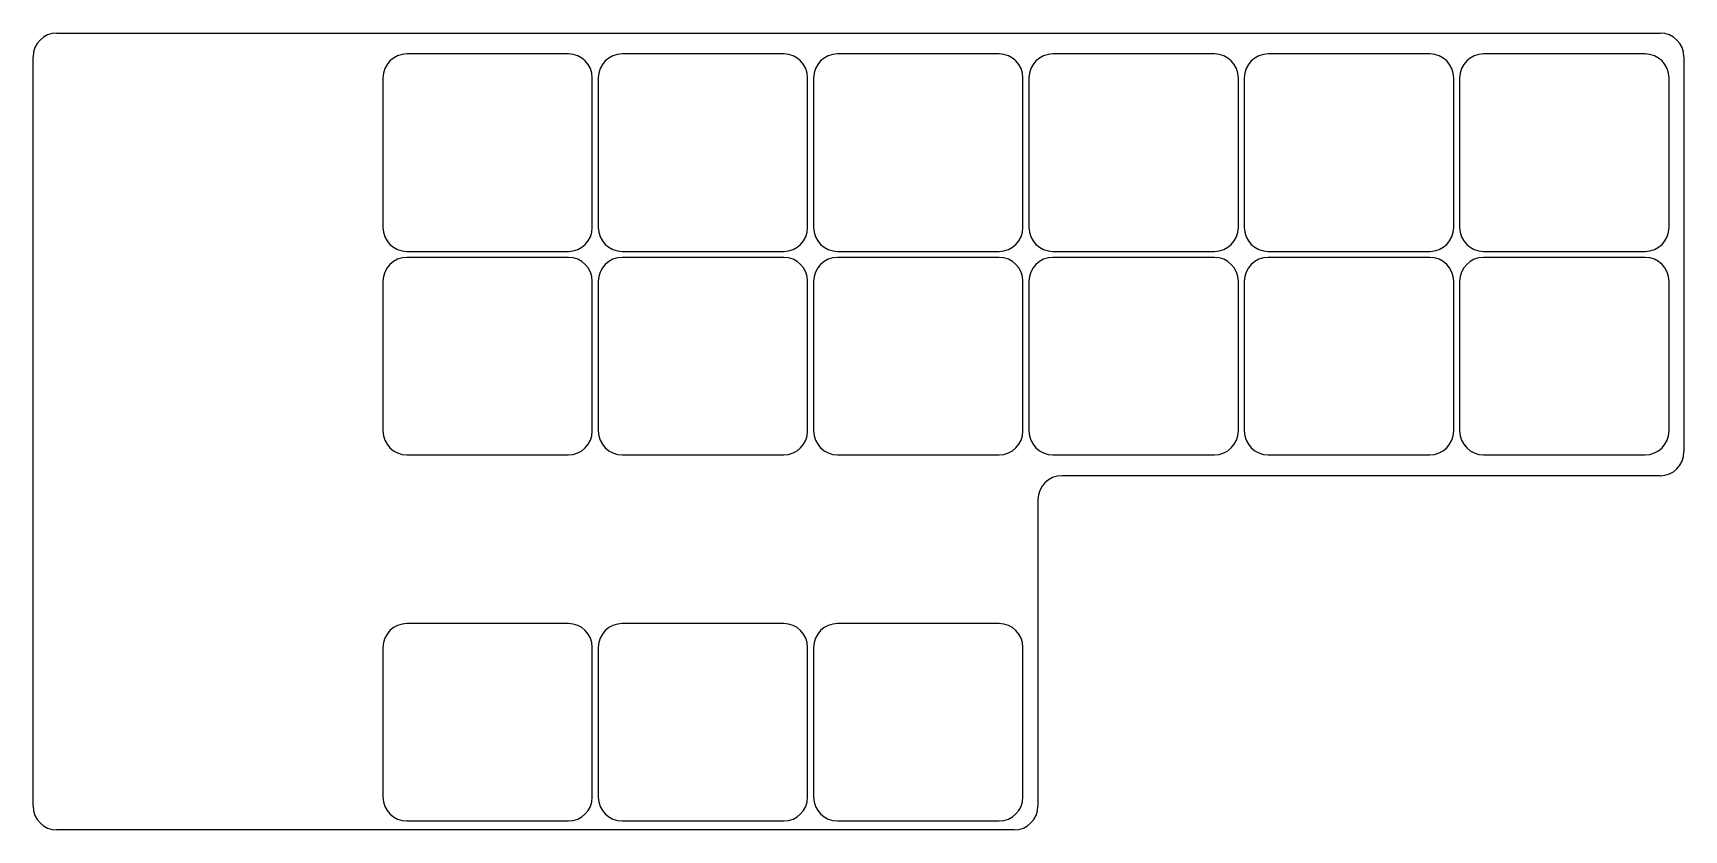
# Model space of a CAD drawing. Header units: millimetres. Extents: x 62 to 200, y -109 to -42.
import ezdxf

# ---------------------------------------------------------------- set-up
doc = ezdxf.new("R2010")
doc.units = ezdxf.units.MM

msp = doc.modelspace()

# ---------------------------------------------------------------- linework, layer by layer
for p, q in [((64, -42.4), (198, -42.4)), ((106.75, -44.15), (93.25, -44.15)), ((124.75, -44.15), (111.25, -44.15)), ((142.75, -44.15), (129.25, -44.15)), ((160.75, -44.15), (147.25, -44.15)), ((178.75, -44.15), (165.25, -44.15)), ((196.75, -44.15), (183.25, -44.15)), ((62, -107), (62, -44.4)), ((200, -44.4), (200, -77.4)), ((91.25, -46.15), (91.25, -58.65)), ((108.75, -58.65), (108.75, -46.15)), ((109.25, -46.15), (109.25, -58.65)), ((126.75, -58.65), (126.75, -46.15)), ((127.25, -46.15), (127.25, -58.65)), ((144.75, -58.65), (144.75, -46.15)), ((145.25, -46.15), (145.25, -58.65)), ((162.75, -58.65), (162.75, -46.15)), ((163.25, -46.15), (163.25, -58.65)), ((180.75, -58.65), (180.75, -46.15)), ((181.25, -46.15), (181.25, -58.65)), ((198.75, -58.65), (198.75, -46.15)), ((93.25, -60.65), (106.75, -60.65)), ((111.25, -60.65), (124.75, -60.65)), ((129.25, -60.65), (142.75, -60.65)), ((147.25, -60.65), (160.75, -60.65)), ((165.25, -60.65), (178.75, -60.65)), ((183.25, -60.65), (196.75, -60.65)), ((106.75, -61.15), (93.25, -61.15)), ((124.75, -61.15), (111.25, -61.15)), ((142.75, -61.15), (129.25, -61.15)), ((160.75, -61.15), (147.25, -61.15)), ((178.75, -61.15), (165.25, -61.15)), ((196.75, -61.15), (183.25, -61.15)), ((91.25, -63.15), (91.25, -75.65)), ((108.75, -75.65), (108.75, -63.15)), ((109.25, -63.15), (109.25, -75.65)), ((126.75, -75.65), (126.75, -63.15)), ((127.25, -63.15), (127.25, -75.65)), ((144.75, -75.65), (144.75, -63.15)), ((145.25, -63.15), (145.25, -75.65)), ((162.75, -75.65), (162.75, -63.15)), ((163.25, -63.15), (163.25, -75.65)), ((180.75, -75.65), (180.75, -63.15)), ((181.25, -63.15), (181.25, -75.65)), ((198.75, -75.65), (198.75, -63.15)), ((93.25, -77.65), (106.75, -77.65)), ((111.25, -77.65), (124.75, -77.65)), ((129.25, -77.65), (142.75, -77.65)), ((147.25, -77.65), (160.75, -77.65)), ((165.25, -77.65), (178.75, -77.65)), ((183.25, -77.65), (196.75, -77.65)), ((198, -79.4), (148, -79.4)), ((146, -81.4), (146, -107)), ((106.75, -91.75), (93.25, -91.75)), ((124.75, -91.75), (111.25, -91.75)), ((142.75, -91.75), (129.25, -91.75)), ((91.25, -93.75), (91.25, -106.25)), ((108.75, -106.25), (108.75, -93.75)), ((109.25, -93.75), (109.25, -106.25)), ((126.75, -106.25), (126.75, -93.75)), ((127.25, -93.75), (127.25, -106.25)), ((144.75, -106.25), (144.75, -93.75)), ((144, -109), (64, -109)), ((93.25, -108.25), (106.75, -108.25)), ((111.25, -108.25), (124.75, -108.25)), ((129.25, -108.25), (142.75, -108.25))]:
    msp.add_line(p, q)
for centre, start, end in [((64, -44.4), 90, 180), ((198, -44.4), 0, 90), ((93.25, -46.15), 90, 180), ((106.75, -46.15), 0, 90), ((111.25, -46.15), 90, 180), ((124.75, -46.15), 0, 90), ((129.25, -46.15), 90, 180), ((142.75, -46.15), 0, 90), ((147.25, -46.15), 90, 180), ((160.75, -46.15), 0, 90), ((165.25, -46.15), 90, 180), ((178.75, -46.15), 0, 90), ((183.25, -46.15), 90, 180), ((196.75, -46.15), 0, 90), ((93.25, -58.65), 180, 270), ((106.75, -58.65), 270, 0), ((111.25, -58.65), 180, 270), ((124.75, -58.65), 270, 0), ((129.25, -58.65), 180, 270), ((142.75, -58.65), 270, 0), ((147.25, -58.65), 180, 270), ((160.75, -58.65), 270, 0), ((165.25, -58.65), 180, 270), ((178.75, -58.65), 270, 0), ((183.25, -58.65), 180, 270), ((196.75, -58.65), 270, 0), ((93.25, -63.15), 90, 180), ((106.75, -63.15), 0, 90), ((111.25, -63.15), 90, 180), ((124.75, -63.15), 0, 90), ((129.25, -63.15), 90, 180), ((142.75, -63.15), 0, 90), ((147.25, -63.15), 90, 180), ((160.75, -63.15), 0, 90), ((165.25, -63.15), 90, 180), ((178.75, -63.15), 0, 90), ((183.25, -63.15), 90, 180), ((196.75, -63.15), 0, 90), ((93.25, -75.65), 180, 270), ((106.75, -75.65), 270, 0), ((111.25, -75.65), 180, 270), ((124.75, -75.65), 270, 0), ((129.25, -75.65), 180, 270), ((142.75, -75.65), 270, 0), ((147.25, -75.65), 180, 270), ((160.75, -75.65), 270, 0), ((165.25, -75.65), 180, 270), ((178.75, -75.65), 270, 0), ((183.25, -75.65), 180, 270), ((196.75, -75.65), 270, 0), ((198, -77.4), 270, 0), ((148, -81.4), 90, 180), ((93.25, -93.75), 90, 180), ((106.75, -93.75), 0, 90), ((111.25, -93.75), 90, 180), ((124.75, -93.75), 0, 90), ((129.25, -93.75), 90, 180), ((142.75, -93.75), 0, 90), ((93.25, -106.25), 180, 270), ((106.75, -106.25), 270, 0), ((111.25, -106.25), 180, 270), ((124.75, -106.25), 270, 0), ((129.25, -106.25), 180, 270), ((142.75, -106.25), 270, 0), ((64, -107), 180, 270), ((144, -107), 270, 0)]:
    msp.add_arc(centre, 2, start, end)

doc.saveas('drawing.dxf')
